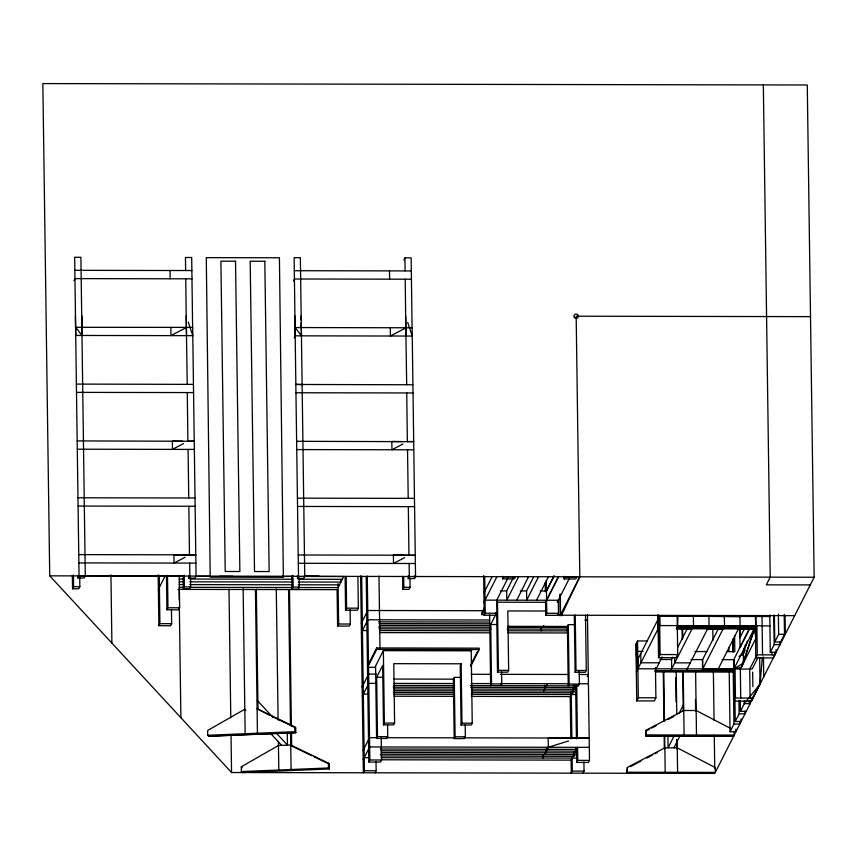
<?xml version="1.0" encoding="UTF-8"?>
<svg xmlns="http://www.w3.org/2000/svg" width="857" height="857" viewBox="0 0 857 857"><rect width="100%" height="100%" fill="white"/><g stroke="black" fill="none" stroke-linecap="round" stroke-linejoin="round"><path stroke-width="1.29" d="M762.366 657.426L760.03 684.1L749.254 703.576L749.211 700.897M743.437 661.679L743.33 653.741L747.283 641.143M636.333 671.867L637.887 668.781L733.913 668.942L741.262 667.389L743.458 663.007L754.106 629.049M741.262 667.389L755.338 626.606L677.619 626.424L677.876 616.29L659.611 616.247L636.59 661.84L636.719 671.106M742.119 654.491L745.515 644.56M561.635 614.887C565.063 616.397 552.229 614.972 561.635 614.887L579.814 576.815L576.172 316.212L810.508 316.64M485.051 600.136L558.293 600.264L557.264 602.321L569.08 578.968M303.614 576.482L343.678 576.547L338.129 587.613L298.054 587.538M542.888 627.367L543.767 625.621M543.777 690.956L547.43 683.693M544.666 754.535L548.319 747.272L548.191 738.006L464.044 737.845M518.549 576.815L506.787 600.179L506.658 590.912L513.129 578.068M516.739 600.2L528.49 576.836M658.733 627.485L659.729 625.514L659.611 616.247M538.614 576.547L526.701 600.211L526.573 590.944L533.718 576.75M647.592 640.993L637.544 640.972L635.958 644.11L636.73 700.897L654.298 700.93L655.894 697.791L655.476 667.421M636.098 654.491L637.651 651.416L642.975 651.427M636.922 670.688L637.662 669.221M636.73 700.897L638.315 697.748L637.544 640.972M677.18 616.29L677.705 654.587L676.109 657.726L658.54 657.694L660.126 654.544L659.579 616.312L658.401 618.647L658.53 628.02L637.919 668.717L637.801 659.451L636.59 661.85L636.333 643.361M774.803 652.22L774.846 654.866L773.282 657.951L755.713 657.908L755.703 628.127L676.794 627.945L677.619 626.306M676.419 628.802L692.06 628.845L670.485 671.181M701.54 671.256L723.115 628.92L707.582 628.877L686.211 670.806M718.252 668.91L702.601 669.156L702.472 659.89L718.198 629.049M718.22 668.963L735.06 669.006L734.095 670.913L732.735 671.331L733.924 668.942L733.753 659.676L749.211 629.049M740.491 668.963L733.924 668.942L754.128 628.877L755.478 635.583M733.903 701.112L735.456 698.027L753.024 698.069L751.471 701.155L733.903 701.112L733.892 671.331L654.984 671.149M738.863 628.085L740.073 625.706L739.945 616.44L755.563 616.472L755.735 625.739L754.524 628.127L755.906 627.71L756.87 625.803L757.267 654.823L755.713 657.908M742.719 654.984L745.097 650.27M73.938 280.657L74.977 278.611L192 278.825M188.261 322.039L192.793 335.665L75.77 335.451L75.587 327.31L192.675 327.395L196.082 576.108L195.042 578.175L188.797 578.164L188.765 575.561M76.38 384.14L74.677 257.282L80.901 257.293L85.293 575.947L84.254 578.004L78.019 577.993L77.987 575.379M79.722 577.597L79.851 586.724L78.812 588.78L72.556 588.77L73.595 586.713L73.434 574.983M78.019 577.993L79.058 575.936L76.38 384.086L193.403 384.375M187.887 441.269L187.276 392.57M194.132 441.28L77.173 440.916M293.394 281.042L294.433 278.996L411.456 279.211M158.374 589.337L165.251 575.754M294.187 337.894L295.226 335.837L295.108 327.556L412.131 327.781L415.538 576.515L414.499 578.561L408.264 578.55L408.221 575.947M301.278 327.695L301.236 325.114M189.472 554.972L188.861 506.262M171.464 609.391L171.657 623.682L170.618 625.739L158.877 625.706L159.916 623.66L159.241 575.422M179.199 575.326L179.649 607.774L178.62 609.82L166.922 609.798L167.961 607.752L167.501 575.304M195.717 554.982L173.95 554.79L174.067 563.07L185.069 557.286M190.5 577.8L190.618 586.906L189.579 588.963L183.344 588.952L184.384 586.895L184.223 575.186M188.797 578.164L189.836 576.118L189.654 563.103M295.847 384.525L294.133 257.668L300.368 257.678L304.749 576.332L303.71 578.389L297.475 578.379L297.443 575.765M302.071 384.536L295.911 384.397M403.883 259.928L404.922 257.871L411.156 257.882L412.067 327.91M283.367 577.286L279.425 257.764L206.28 257.636L210.222 577.147L283.367 577.286L283.335 574.929M299.189 577.982L299.307 587.109L298.268 589.166L292.012 589.155L293.062 587.099L292.89 575.368M297.475 578.379L298.515 576.322L295.836 384.461L412.87 384.761M407.354 441.655L406.743 392.956M413.588 441.666L296.64 441.301M350.106 609.734L350.309 624.035L349.27 626.092L337.594 626.071L338.633 624.014L338.076 583.66M357.915 576.954L358.344 608.181L357.315 610.227L345.585 610.205L346.614 608.159L346.185 576.932M361.279 623.307L367.76 610.505L483.637 610.72M361.397 632.573L367.889 619.772L489.111 619.986M408.939 555.347L408.328 506.648M415.174 555.368L393.406 555.175L393.524 563.456L404.536 557.671M409.957 578.186L410.085 587.291L409.046 589.348L402.801 589.337L403.84 587.281L403.701 576.868M408.264 578.55L409.303 576.504L409.121 563.488M470.697 666.371L479.213 649.563L479.192 648.149L376.684 647.956L367.599 665.889L367.621 667.303L374.938 667.314L383.368 650.667L471.232 650.827L471.875 649.552M367.621 667.303L376.705 649.381L376.684 647.956M362.157 686.853L363.197 684.797M362.157 686.907L368.649 674.084L376.448 674.116M362.286 696.173L368.778 683.361L376.577 683.383M387.568 724.776L387.728 736.656L386.828 738.445L376.598 738.423L377.498 736.634L376.673 677.234L382.64 665.45L383.465 724.851L393.706 724.872L394.606 723.072L393.781 663.672L461.152 663.789L461.977 723.201L461.066 724.99L471.339 725.011L472.239 723.212L471.232 650.827M363.047 750.486L369.538 737.673L376.03 737.695M363.175 759.752L369.667 746.94L589.316 747.347M383.465 724.851L384.375 723.051L383.368 650.667M361.686 576.215L364.396 770.743L363.357 772.789L360.615 575.947M381.226 737.706L381.536 760.009L380.508 762.066L368.81 762.044L369.849 759.988L368.553 667.453M375.098 772.81L376.137 770.764L376.009 761.637M483.884 592.926L492.014 576.857M484.012 602.182L496.878 576.782M484.484 607.559L481.645 613.162L481.666 614.587L484.098 614.587M481.666 614.587L484.494 608.984M507.997 577.961L496.76 600.157L496.942 613.216L495.903 615.262L484.194 615.24L485.233 613.194L484.719 576.3M502.609 578.871L503.648 576.825L515.357 576.847L514.318 578.893L502.609 578.871L502.577 576.258M465.201 724.915L465.362 736.795L464.462 738.584L454.199 738.563L453.364 679.162L454.274 677.373L460.691 677.384M461.152 663.789L460.241 665.589L461.066 724.99M489.636 614.63L490.632 685.707L491.532 683.918L490.707 624.517L496.674 612.723L497.51 672.134L507.74 672.145L508.651 670.356L507.815 610.945L546.123 611.02M470.686 664.957L477.488 651.502M454.199 738.563L455.099 736.784L454.274 677.373M497.51 672.134L498.42 670.335L497.456 601.893M536.536 600.221L548.534 576.557M546.455 590.976L554.136 575.797L546.434 590.976L540.167 590.966M500.863 685.718L501.763 683.94L501.602 672.059M546.584 600.243L558.4 576.879M558.571 576.579L545.545 602.3L545.727 615.337L557.446 615.358L558.496 613.301L558.314 600.264M564.12 578.957L565.159 576.9L576.89 576.922L575.85 578.978L564.12 578.957L564.088 576.354M545.727 615.337L546.766 613.28L546.305 580.35M579.814 576.815L560.564 614.833L560.274 594.854M568.309 624.657L569.134 684.057L568.234 685.846L567.398 626.446L568.309 624.657L574.726 624.667M585.513 615.219L586.284 670.495L585.374 672.295L575.101 672.274L576.011 670.474L575.24 615.037M573.226 685.022L575.668 685.793L570.226 696.548L570.816 738.948M579.214 670.881L579.407 684.079L578.496 685.868L470.279 685.6M587.281 676.516L588.298 674.502L579.182 674.491M576.729 685.075L577.404 738.209L548.191 738.006L589.113 738.231M572.144 758.081L572.326 771.107L571.298 773.153L571.116 760.127L577.597 747.325L577.779 760.373L576.74 762.419L588.459 762.441L589.498 760.395L587.463 614.887M583.006 773.175L584.046 771.129L583.917 762.012M658.144 628.77L659.354 626.263L659.226 617.115M662.172 656.944L655.187 670.731L734.095 670.913M671.684 668.803L671.567 659.536L672.766 657.148M627.388 767.443L626.938 773.26L627.388 767.443L664.861 747.807L677.255 747.829L715.252 767.604L715.327 772.393L627.463 772.232M733.699 736.099L645.835 735.938L646.285 730.121L683.757 710.485L696.152 710.507L730.592 728.429M645.835 735.938L646.285 730.121M707.818 628.02L709.018 625.631L708.9 616.365L677.876 616.29M679.173 713.26L683.318 705.065M723.565 627.635L724.561 625.664L724.283 616.686M664.861 747.807L664.346 748.825L664.154 735.435M674.009 736.099L668.085 747.807L667.914 735.499M673.945 747.818L679.869 736.109M677.255 747.829L676.73 748.847L676.602 739.484M717.052 671.299L738.455 628.845L755.317 628.877M756.013 638.197L740.33 669.113L752.178 668.985L758.156 657.169M749.693 669.135L756.26 656.205M784.219 614.287L784.498 634.33L780.609 642.011L774.749 642L778.649 634.319L778.37 614.255M735.874 729.071L735.906 731.749L714.802 773.421L231.551 772.532L49.727 575.84L42.85 83.579L807.273 84.993L814.15 577.243L735.906 731.749L730.046 731.739L733.946 724.047L733.217 671.899M741.059 718.83L741.091 721.498L735.242 721.487L739.13 713.806L738.938 700.437M746.286 711.331L740.427 711.321L744.315 703.629L744.283 700.897M776.099 649.638L776.142 652.306L770.282 652.295L774.171 644.614L773.764 615.23M715.252 767.604L714.738 768.622L714.277 735.242M751.493 700.383L752.51 698.38M760.03 683.532L753.024 697.941M775.328 653.912L776.014 652.627M692.295 627.977L693.495 625.599L693.377 616.333M702.59 669.156L702.622 659.601L690.967 659.579M739.795 616.719L708.9 616.365M744.679 628.406L739.912 637.779L739.795 629.167L740.041 647.613L749.586 628.856M677.576 647.71L687.153 628.952M724.551 625.664L755.724 625.739M81.779 324.728L81.651 315.687L82.004 335.462L75.652 327.17M301.225 322.489L301.46 335.848L295.119 327.556M744.315 703.565L760.03 684.1L759.666 657.78M738.98 656.441L743.33 653.741M722.044 659.654L733.753 659.676L733.924 668.942L743.458 663.007M241.32 766.758L278.461 745.515L290.748 745.012L328.424 763.169L329.356 764.165L329.42 768.965L242.306 772.553L241.385 771.557L241.32 766.758L242.242 767.754M185.755 278.814L186.365 327.513L170.961 335.633L170.843 327.342M405.211 279.2L405.822 327.899L390.417 336.019L390.299 327.728M183.484 443.583L172.471 449.379L172.364 441.098L182.712 441.216M402.951 443.969L391.938 449.764L391.82 441.473L402.169 441.601M645.771 731.15L649.285 729.307M651.62 728.086L656.312 725.622M668.021 719.494L673.87 716.42M630.388 766.619L640.929 761.102M646.778 758.027L652.638 754.963M654.973 753.732L657.319 752.51M548.319 747.272L568.555 740.962M207.726 735.263L294.84 731.685L295.761 732.681L208.647 736.259L207.726 735.263L207.662 730.475L244.813 709.232L245.734 710.228M208.583 736.184L295.697 732.606M241.385 771.557L328.499 767.968L329.42 768.965M74.859 270.33L191.882 270.544M294.315 270.705L411.339 270.93M295.226 335.837L412.249 336.051L407.718 322.425M76.498 392.367L193.521 392.581M295.954 392.752L412.978 392.967M187.962 441.141L194.196 441.151M407.418 441.526L413.663 441.537M77.291 449.207L194.314 449.422M296.747 449.582L413.77 449.796M77.966 497.778L194.989 497.992M297.422 498.163L414.456 498.367M78.083 506.058L195.107 506.273M297.54 506.444L414.563 506.658M78.758 554.608L195.782 554.843M298.225 554.993L415.249 555.229M78.876 562.899L195.899 563.113M298.332 563.285L415.356 563.499M83.922 575.754L183.162 575.936L183.344 588.952M304.706 576.14L319.265 576.172M49.727 575.84L814.15 577.243M79.058 575.936L85.293 575.947M178.042 576.258L183.387 576.268M195.407 576.29L210.104 576.322M219.456 576.332L232.815 576.354M283.571 576.44L292.923 576.461M179.317 579.043L183.323 579.043M190.008 579.053L292.858 579.236M298.204 579.246L342.286 579.321M179.263 581.807L183.269 581.817M189.954 581.828L292.805 581.999M298.15 582.01L340.904 582.085L340.861 579.45M810.261 584.924L766.329 584.849L770.218 577.168L763.341 84.907M179.199 584.581L183.216 584.592M189.89 584.603L292.751 584.785M298.097 584.795L339.501 584.86M73.595 586.713L79.851 586.724M184.384 586.895L190.618 586.906M293.062 587.099L299.307 587.109M403.84 587.281L410.085 587.291M179.167 587.313L183.173 587.324M189.858 587.334L292.708 587.527M178.127 589.37L337.09 589.659L337.594 626.071M500.392 590.902L506.658 590.912M520.349 590.934L526.573 590.944M497.039 602.214L545.62 602.3M167.961 607.752L179.649 607.774M346.614 608.159L358.344 608.181M485.233 613.194L496.942 613.216M546.766 613.28L558.496 613.301M794.696 615.647L560.36 615.219L560.071 593.901M755.692 625.846L755.563 616.472L769.961 616.504M584.935 620.168L587.538 620.168M378.59 621.839L489.422 622.043M378.998 623.596L489.872 623.789M159.916 623.66L171.657 623.682M338.633 624.014L350.309 624.035M490.707 624.517L497.103 624.528M762.302 625.76L659.697 625.578M379.458 625.331L490.333 625.524M507.955 626.338L567.398 626.446M755.906 627.71L676.998 627.528M378.58 627.078L490.718 627.27M508.072 627.303L568.137 627.41M676.409 628.706L756.785 628.995M754.128 628.995L755.317 628.995M379.073 628.802L491.19 629.006M507.205 629.038L567.259 629.145M362.436 630.527L367.653 630.538M379.522 630.559L490.386 630.763M507.644 630.795L567.72 630.902M379.812 632.605L490.59 632.809M507.944 632.841L567.998 632.959M778.649 634.319L784.498 634.33M774.171 644.614L780.031 644.625L779.988 641.957M376.705 649.381L479.213 649.563M694.888 651.545L706.875 651.566M726.843 651.609L734.824 651.631L734.61 635.755M660.126 654.544L677.705 654.587M757.267 654.823L774.846 654.866M498.42 670.335L508.651 670.356M576.011 670.474L586.284 670.495M655.23 671.909L733.506 672.092M471.114 674.288L491.147 674.32M500.488 674.341L568.566 674.47M376.673 677.234L383.068 677.244M393.92 679.055L453.364 679.162M393.824 683.415L453.931 683.522M471.296 683.554L490 683.586M500.681 683.607L568.727 683.736M579.311 683.757L588.427 683.768M491.532 683.918L501.763 683.94M569.134 684.057L579.407 684.079M394.166 685.461L454.264 685.568M393.245 687.218L453.353 687.314M470.718 687.346L574.79 687.528L574.758 684.882M393.706 688.953L453.814 689.06M471.179 689.092L576.515 689.274M394.156 690.699L454.221 690.806M471.575 690.838L574.447 691.021L573.569 692.756L472.057 692.574M393.309 692.424L453.364 692.531M363.325 694.127L368.542 694.138M393.749 694.181L453.814 694.288M471.157 694.32L576.472 694.513M394.049 696.227L454.114 696.345M471.457 696.377L570.226 696.559M638.315 697.748L655.894 697.791M744.315 703.629L750.175 703.64M739.13 713.806L744.99 713.817L744.947 711.149M384.375 723.051L394.606 723.072M461.977 723.201L472.239 723.212M733.946 724.047L739.795 724.058L739.762 721.39M646.36 734.92L734.224 735.081L734.17 731.482M645.878 735.863L733.742 736.024M377.498 736.634L387.728 736.656M455.099 736.784L465.362 736.795M386.571 737.706L454.692 737.834M577.468 738.081L589.188 738.102M380.369 749.007L576.557 749.372L576.74 762.419M380.776 750.764L575.679 751.107L575.647 748.461M381.236 752.51L577.404 752.853M380.358 754.246L575.336 754.599L574.458 756.335L380.851 755.97M364.214 757.706L369.421 757.706M381.301 757.727L577.361 758.091M381.59 759.784L571.116 760.127M369.849 759.988L381.536 760.009M577.779 760.373L589.498 760.395M364.396 770.743L376.137 770.764M572.326 771.107L584.046 771.129M762.141 625.91L770.164 625.931M659.933 659.504L671.567 659.536M659.204 662.804L640.94 662.761L640.811 653.495M690.228 662.879L674.705 662.836L674.63 657.544M393.406 555.175L403.754 555.293M173.95 554.79L184.298 554.908M295.761 732.681L295.697 727.882L294.776 726.886L257.089 708.718L269.794 715.391M272.151 716.527L295.697 727.882M292.848 746.576L311.691 755.66M314.048 756.795L329.356 764.165M257.293 700.49L272.74 717.148M290.748 745.012L291.669 746.008L291.487 732.617M276.554 733.378L287.459 745.14L287.288 732.831M270.748 733.613L281.653 745.376M405.822 327.899L406.689 384.611M186.365 327.513L187.233 384.225M405.661 316.222L406.014 336.04M186.205 315.837L186.547 335.655M785.044 615.487L785.301 634.212M774.385 615.251L774.749 642M771.878 652.241L771.911 654.855M769.757 614.898L770.282 652.295M763.458 657.105L763.726 676.805M762.002 615.54L762.537 654.834M755.563 616.472L755.692 625.739M752.671 672.07L752.875 686.714M749.704 669.317L750.1 698.059M740.33 668.846L740.727 698.037M740.277 700.63L740.427 711.321M735.06 669.006L735.456 698.027M734.942 700.094L735.242 721.487M733.753 659.676L733.881 668.942M733.056 638.84L733.238 652.07M732.789 641.132L732.928 651.834M728.879 647.485L728.932 651.491M729.211 671.556L730.046 731.739M712.778 628.395L712.949 640.415M713.378 671.127L714.063 720.544M695.605 671.684L696.495 735.006M695.456 699.483L695.627 711.535M682.622 628.824L682.75 638.197M683.211 671.663L684.1 734.985M682.076 628.513L682.226 639.215M682.675 671.352L683.243 711.514M676.184 671.513L676.784 714.352M677.137 739.795L677.598 772.328M675.745 677.898L676.077 701.99M663.8 671.492L664.486 721.026M664.689 735.756L665.203 772.296M663.254 671.181L663.95 720.716M658.358 615.165L658.915 656.933M658.015 619.504L658.54 657.694M575.668 685.793L576.407 738.798M574.308 615.508L575.101 672.274M574.372 685.729L574.404 688.375M573.858 685.3L573.911 689.274M572.99 688.364L573.033 691.01M573.879 751.943L573.911 754.588M571.876 738.22L571.223 691.856L571.265 694.502M545.266 582.406L545.395 591.673M546.38 748.407L546.412 751.053M544.591 685.246L544.634 687.892M541.11 628.202L541.142 630.848M542.877 755.381L542.92 758.027M495.871 612.648L495.903 615.262M483.648 575.7L484.194 615.24M414.467 575.958L414.499 578.561M404.922 257.871L405.104 270.908M407.536 449.786L408.211 498.356M402.619 576.322L402.801 589.337M389.507 270.887L389.614 279.168M378.976 576.086L379.994 648.931M375.58 666.028L376.598 738.423M367.278 576.065L368.521 664.807M366.228 576.782L368.81 762.044M345.103 576.386L345.585 610.205M328.424 763.169L328.499 767.968M294.883 316.062L295.044 327.685M294.776 726.886L294.84 731.685M291.83 576.118L292.012 589.155M289.484 589.37L291.391 725.922M288.573 589.712L290.469 724.926M290.577 732.96L291.091 769.511M276.275 588.877L278.107 720.073M278.407 741.498L278.804 770.014M256.329 589.23L258.011 709.714M255.429 589.573L257.432 733.217M243.131 588.738L245.156 733.721M228.99 589.23L230.779 717.673M231.026 735.07L231.551 772.532M192.611 327.524L191.7 257.507L185.455 257.496L185.637 270.533M188.069 449.411L188.754 497.981M179.102 589.295L179.252 599.996M179.338 606.681L180.891 717.738M170.04 270.501L170.157 278.782M166.451 576.054L166.922 609.798M158.17 574.843L158.877 625.706M110.939 574.854L111.892 643.082M75.416 315.676L75.587 327.299M72.374 575.733L72.556 588.77M657.962 614.812L658.144 628.652M235.525 261.203L220.892 261.171L225.22 571.48L239.864 571.512L235.525 261.203M264.824 261.256L250.18 261.224L254.518 571.533L269.152 571.565L264.824 261.256M301.182 319.918L301.107 316.072L301.161 319.95M750.175 703.576L750.132 700.908L750.175 703.576M574.286 317.294A2.207 2.164 26.9 0 0 578.089 317.294A2.207 2.164 26.9 0 0 576.14 314.037A2.207 2.164 26.9 0 0 574.286 317.294"/></g></svg>
